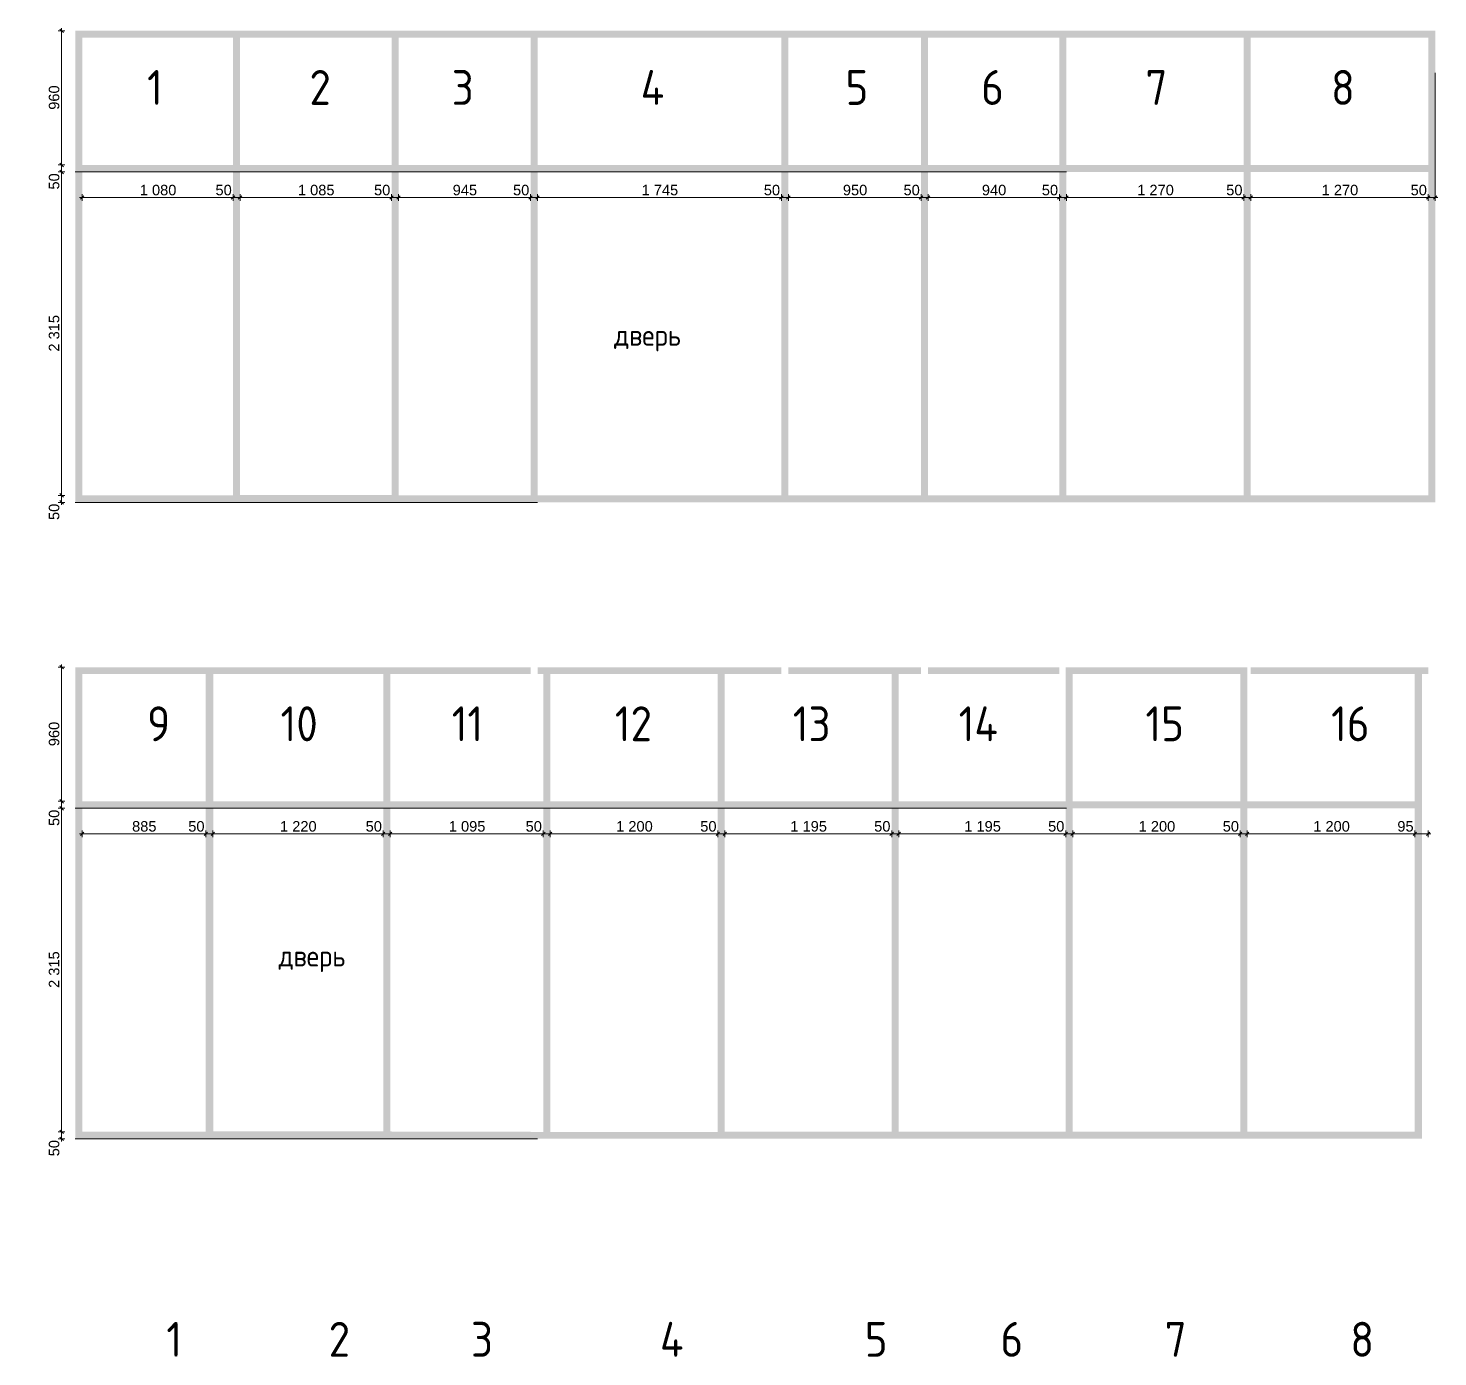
# Model space of a CAD drawing. Header units: millimetres. Extents: x 2336463 to 2579121, y 595385 to 778077.
# Drawn here: x 2472766 to 2482857, y 732494 to 742003 of the extents above; entities that cross this region are included whole.
import ezdxf

# ---------------------------------------------------------------- set-up
doc = ezdxf.new("R2010")
doc.units = ezdxf.units.MM
doc.header["$MEASUREMENT"] = 0
doc.layers.add('+обмер', color=7, linetype='Continuous')
doc.layers.add('+обмер_Ном._пера__1', color=7, linetype='Continuous', lineweight=13)
doc.layers.add('+обмер_Ном._пера__242', color=7, linetype='Continuous', lineweight=13, true_color=0x1b55b5)
doc.layers.add('+обмер_Ном._пера__55', color=7, linetype='Continuous', lineweight=30, true_color=0xff0909)
doc.styles.add('СГЕНЕРИР_СТИЛЬ_1', font='arial.ttf')
doc.styles.add('СГЕНЕРИР_СТИЛЬ_4', font='isocp.shx')
doc.dimstyles.new('СГЕНЕРИР_СТИЛЬ__1', dxfattribs={"dimtxt": 75, "dimasz": 23.75, "dimexe": 0.18, "dimexo": 300, "dimgap": 0, "dimtad": 1, "dimtih": 1, "dimtoh": 1, "dimdec": 0, "dimzin": 0, "dimdsep": 46, "dimtxsty": 'СГЕНЕРИР_СТИЛЬ_1', "dimblk": 'ARROWHEAD_6', "dimblk1": 'ARROWHEAD_6', "dimblk2": 'ARROWHEAD_6', "dimcen": 0.09, "dimclrd": 256, "dimclre": 256, "dimclrt": 256, "dimazin": 0, "dimtfac": 1, "dimtdec": 4, "dimtmove": 0, "dimatfit": 3, "dimfxl": 0, "dimtolj": 1, "dimtzin": 0, "dimarcsym": 0})
doc.dimstyles.new('СГЕНЕРИР_СТИЛЬ__2', dxfattribs={"dimtxt": 75, "dimasz": 23.75, "dimexe": 0.18, "dimexo": 300, "dimgap": 0, "dimtad": 1, "dimdec": 0, "dimzin": 0, "dimdsep": 46, "dimtxsty": 'СГЕНЕРИР_СТИЛЬ_1', "dimblk": 'ARROWHEAD_6', "dimblk1": 'ARROWHEAD_6', "dimblk2": 'ARROWHEAD_6', "dimcen": 0.09, "dimclrd": 256, "dimclre": 256, "dimclrt": 256, "dimazin": 0, "dimtfac": 1, "dimtdec": 4, "dimtmove": 0, "dimatfit": 3, "dimfxl": 0, "dimtolj": 1, "dimtzin": 0, "dimarcsym": 0})

# ---------------------------------------------------------------- blocks, each defined once
blk = doc.blocks.new('*D2239', base_point=(2086872, 585814))
at = {"layer": '+обмер_Ном._пера__242', "color": 152, "linetype": 'Continuous', "lineweight": 13, "true_color": 0x1b55b5}
for p, q in [((2473028, 738659), (2472982, 738659)), ((2472993, 738672), (2473018, 738647)), ((2472993, 738622), (2473018, 738597)), ((2473005, 738609), (2473005, 738659)), ((2473028, 738609), (2472982, 738609)), ((2473005, 738591), (2473005, 738609))]:
    blk.add_line(p, q, dxfattribs=at)
at = {"layer": '+обмер_Ном._пера__242', "color": 152, "lineweight": 13, "true_color": 0x1b55b5, "insert": (2472990, 738483), "char_height": 75, "attachment_point": 7, "rotation": 90, "style": 'СГЕНЕРИР_СТИЛЬ_1'}
blk.add_mtext('\\A1;{\\pql;\\fArial|b0|i0|c204|p38;50}', dxfattribs=at)
blk = doc.blocks.new('ARROWHEAD_6')
at = {"color": 0, "linetype": 'Continuous', "lineweight": 0}
for p, q in [((0, 0), (-1, 0)), ((-0.5, -0.5), (0.5, 0.5))]:
    blk.add_line(p, q, dxfattribs=at)
blk = doc.blocks.new('*D2240', base_point=(2086872, 585814))
at = {"layer": '+обмер_Ном._пера__242', "color": 152, "linetype": 'Continuous', "lineweight": 13, "true_color": 0x1b55b5}
for p, q in [((2473028, 740974), (2472982, 740974)), ((2472993, 740986), (2473018, 740961)), ((2473005, 738659), (2473005, 740974)), ((2473028, 738659), (2472982, 738659)), ((2472993, 738672), (2473018, 738647))]:
    blk.add_line(p, q, dxfattribs=at)
at = {"layer": '+обмер_Ном._пера__242', "color": 152, "lineweight": 13, "true_color": 0x1b55b5, "char_height": 75, "attachment_point": 7, "rotation": 90, "style": 'СГЕНЕРИР_СТИЛЬ_1'}
for s, insert in [('\\A1;{\\pql;\\fArial|b0|i0|c204|p38;50}', (2472990, 740848)), ('\\A1;{\\pql;\\fArial|b0|i0|c204|p38;2\xa0315}', (2472990, 739688))]:
    blk.add_mtext(s, dxfattribs=dict(at, insert=insert))
blk = doc.blocks.new('*D2241', base_point=(2086872, 585814))
at = {"layer": '+обмер_Ном._пера__242', "color": 152, "linetype": 'Continuous', "lineweight": 13, "true_color": 0x1b55b5}
for p, q in [((2472993, 741036), (2473018, 741011)), ((2473028, 741024), (2472982, 741024)), ((2473028, 740974), (2472982, 740974)), ((2472993, 740986), (2473018, 740961)), ((2473005, 740974), (2473005, 741024))]:
    blk.add_line(p, q, dxfattribs=at)
blk = doc.blocks.new('*D2242', base_point=(2086872, 585814))
at = {"layer": '+обмер_Ном._пера__242', "color": 152, "linetype": 'Continuous', "lineweight": 13, "true_color": 0x1b55b5}
for p, q in [((2473028, 741984), (2472982, 741984)), ((2473018, 741972), (2472993, 741997)), ((2473005, 741984), (2473005, 742003)), ((2473005, 741024), (2473005, 741984)), ((2472993, 741036), (2473018, 741011)), ((2473028, 741024), (2472982, 741024))]:
    blk.add_line(p, q, dxfattribs=at)
at = {"layer": '+обмер_Ном._пера__242', "color": 152, "lineweight": 13, "true_color": 0x1b55b5, "insert": (2472990, 741419), "char_height": 75, "attachment_point": 7, "rotation": 90, "style": 'СГЕНЕРИР_СТИЛЬ_1'}
blk.add_mtext('\\A1;{\\pql;\\fArial|b0|i0|c204|p38;960}', dxfattribs=at)
blk = doc.blocks.new('*D2243', base_point=(2086872, 585814))
at = {"layer": '+обмер_Ном._пера__242', "color": 152, "linetype": 'Continuous', "lineweight": 13, "true_color": 0x1b55b5}
for p, q in [((2473134, 740791), (2473153, 740791)), ((2473165, 740804), (2473140, 740779)), ((2473153, 740768), (2473153, 740815)), ((2473153, 740791), (2474233, 740791)), ((2474245, 740804), (2474220, 740779)), ((2474233, 740768), (2474233, 740815))]:
    blk.add_line(p, q, dxfattribs=at)
at = {"layer": '+обмер_Ном._пера__242', "color": 152, "lineweight": 13, "true_color": 0x1b55b5, "char_height": 75, "attachment_point": 7, "style": 'СГЕНЕРИР_СТИЛЬ_1'}
for s, insert in [('\\A1;{\\pql;\\fArial|b0|i0|c204|p38;1\xa0080}', (2473565, 740806)), ('\\A1;{\\pql;\\fArial|b0|i0|c204|p38;50}', (2474107, 740806))]:
    blk.add_mtext(s, dxfattribs=dict(at, insert=insert))
blk = doc.blocks.new('*D2244', base_point=(2086872, 585814))
at = {"layer": '+обмер_Ном._пера__242', "color": 152, "linetype": 'Continuous', "lineweight": 13, "true_color": 0x1b55b5}
for p, q in [((2474245, 740804), (2474220, 740779)), ((2474233, 740768), (2474233, 740815)), ((2474233, 740791), (2474283, 740791)), ((2474295, 740804), (2474270, 740779)), ((2474283, 740768), (2474283, 740815))]:
    blk.add_line(p, q, dxfattribs=at)
blk = doc.blocks.new('*D2245', base_point=(2086872, 585814))
at = {"layer": '+обмер_Ном._пера__242', "color": 152, "linetype": 'Continuous', "lineweight": 13, "true_color": 0x1b55b5}
for p, q in [((2474295, 740804), (2474270, 740779)), ((2474283, 740768), (2474283, 740815)), ((2474283, 740791), (2475368, 740791)), ((2475380, 740804), (2475355, 740779)), ((2475368, 740768), (2475368, 740815))]:
    blk.add_line(p, q, dxfattribs=at)
at = {"layer": '+обмер_Ном._пера__242', "color": 152, "lineweight": 13, "true_color": 0x1b55b5, "char_height": 75, "attachment_point": 7, "style": 'СГЕНЕРИР_СТИЛЬ_1'}
for s, insert in [('\\A1;{\\pql;\\fArial|b0|i0|c204|p38;1\xa0085}', (2474697, 740806)), ('\\A1;{\\pql;\\fArial|b0|i0|c204|p38;50}', (2475242, 740806))]:
    blk.add_mtext(s, dxfattribs=dict(at, insert=insert))
blk = doc.blocks.new('*D2246', base_point=(2086872, 585814))
at = {"layer": '+обмер_Ном._пера__242', "color": 152, "linetype": 'Continuous', "lineweight": 13, "true_color": 0x1b55b5}
for p, q in [((2475380, 740804), (2475355, 740779)), ((2475368, 740768), (2475368, 740815)), ((2475368, 740791), (2475418, 740791)), ((2475430, 740804), (2475405, 740779)), ((2475418, 740768), (2475418, 740815))]:
    blk.add_line(p, q, dxfattribs=at)
blk = doc.blocks.new('*D2247', base_point=(2086872, 585814))
at = {"layer": '+обмер_Ном._пера__242', "color": 152, "linetype": 'Continuous', "lineweight": 13, "true_color": 0x1b55b5}
for p, q in [((2475430, 740804), (2475405, 740779)), ((2475418, 740768), (2475418, 740815)), ((2475418, 740791), (2476363, 740791)), ((2476375, 740804), (2476350, 740779)), ((2476363, 740768), (2476363, 740815))]:
    blk.add_line(p, q, dxfattribs=at)
at = {"layer": '+обмер_Ном._пера__242', "color": 152, "lineweight": 13, "true_color": 0x1b55b5, "char_height": 75, "attachment_point": 7, "style": 'СГЕНЕРИР_СТИЛЬ_1'}
for s, insert in [('\\A1;{\\pql;\\fArial|b0|i0|c204|p38;945}', (2475805, 740806)), ('\\A1;{\\pql;\\fArial|b0|i0|c204|p38;50}', (2476237, 740806))]:
    blk.add_mtext(s, dxfattribs=dict(at, insert=insert))
blk = doc.blocks.new('*D2248', base_point=(2086872, 585814))
at = {"layer": '+обмер_Ном._пера__242', "color": 152, "linetype": 'Continuous', "lineweight": 13, "true_color": 0x1b55b5}
for p, q in [((2476375, 740804), (2476350, 740779)), ((2476363, 740768), (2476363, 740815)), ((2476363, 740791), (2476413, 740791)), ((2476425, 740804), (2476400, 740779)), ((2476413, 740768), (2476413, 740815))]:
    blk.add_line(p, q, dxfattribs=at)
blk = doc.blocks.new('*D2249', base_point=(2086872, 585814))
at = {"layer": '+обмер_Ном._пера__242', "color": 152, "linetype": 'Continuous', "lineweight": 13, "true_color": 0x1b55b5}
for p, q in [((2476425, 740804), (2476400, 740779)), ((2476413, 740768), (2476413, 740815)), ((2476413, 740791), (2478158, 740791)), ((2478170, 740804), (2478145, 740779)), ((2478158, 740768), (2478158, 740815))]:
    blk.add_line(p, q, dxfattribs=at)
at = {"layer": '+обмер_Ном._пера__242', "color": 152, "lineweight": 13, "true_color": 0x1b55b5, "char_height": 75, "attachment_point": 7, "style": 'СГЕНЕРИР_СТИЛЬ_1'}
for s, insert in [('\\A1;{\\pql;\\fArial|b0|i0|c204|p38;1\xa0745}', (2477157, 740806)), ('\\A1;{\\pql;\\fArial|b0|i0|c204|p38;50}', (2478032, 740806))]:
    blk.add_mtext(s, dxfattribs=dict(at, insert=insert))
blk = doc.blocks.new('*D2250', base_point=(2086872, 585814))
at = {"layer": '+обмер_Ном._пера__242', "color": 152, "linetype": 'Continuous', "lineweight": 13, "true_color": 0x1b55b5}
for p, q in [((2478170, 740804), (2478145, 740779)), ((2478158, 740768), (2478158, 740815)), ((2478158, 740791), (2478208, 740791)), ((2478220, 740804), (2478195, 740779)), ((2478208, 740768), (2478208, 740815))]:
    blk.add_line(p, q, dxfattribs=at)
blk = doc.blocks.new('*D2251', base_point=(2086872, 585814))
at = {"layer": '+обмер_Ном._пера__242', "color": 152, "linetype": 'Continuous', "lineweight": 13, "true_color": 0x1b55b5}
for p, q in [((2478220, 740804), (2478195, 740779)), ((2478208, 740768), (2478208, 740815)), ((2478208, 740791), (2479158, 740791)), ((2479170, 740804), (2479145, 740779)), ((2479158, 740768), (2479158, 740815))]:
    blk.add_line(p, q, dxfattribs=at)
at = {"layer": '+обмер_Ном._пера__242', "color": 152, "lineweight": 13, "true_color": 0x1b55b5, "char_height": 75, "attachment_point": 7, "style": 'СГЕНЕРИР_СТИЛЬ_1'}
for s, insert in [('\\A1;{\\pql;\\fArial|b0|i0|c204|p38;950}', (2478598, 740806)), ('\\A1;{\\pql;\\fArial|b0|i0|c204|p38;50}', (2479032, 740806))]:
    blk.add_mtext(s, dxfattribs=dict(at, insert=insert))
blk = doc.blocks.new('*D2252', base_point=(2086872, 585814))
at = {"layer": '+обмер_Ном._пера__242', "color": 152, "linetype": 'Continuous', "lineweight": 13, "true_color": 0x1b55b5}
for p, q in [((2479170, 740804), (2479145, 740779)), ((2479158, 740768), (2479158, 740815)), ((2479158, 740791), (2479208, 740791)), ((2479220, 740804), (2479195, 740779)), ((2479208, 740768), (2479208, 740815))]:
    blk.add_line(p, q, dxfattribs=at)
blk = doc.blocks.new('*D2253', base_point=(2086872, 585814))
at = {"layer": '+обмер_Ном._пера__242', "color": 152, "linetype": 'Continuous', "lineweight": 13, "true_color": 0x1b55b5}
for p, q in [((2479220, 740804), (2479195, 740779)), ((2479208, 740768), (2479208, 740815)), ((2479208, 740791), (2480148, 740791)), ((2480160, 740804), (2480135, 740779)), ((2480148, 740768), (2480148, 740815))]:
    blk.add_line(p, q, dxfattribs=at)
at = {"layer": '+обмер_Ном._пера__242', "color": 152, "lineweight": 13, "true_color": 0x1b55b5, "char_height": 75, "attachment_point": 7, "style": 'СГЕНЕРИР_СТИЛЬ_1'}
for s, insert in [('\\A1;{\\pql;\\fArial|b0|i0|c204|p38;940}', (2479593, 740806)), ('\\A1;{\\pql;\\fArial|b0|i0|c204|p38;50}', (2480022, 740806))]:
    blk.add_mtext(s, dxfattribs=dict(at, insert=insert))
blk = doc.blocks.new('*D2254', base_point=(2086872, 585814))
at = {"layer": '+обмер_Ном._пера__242', "color": 152, "linetype": 'Continuous', "lineweight": 13, "true_color": 0x1b55b5}
for p, q in [((2480160, 740804), (2480135, 740779)), ((2480148, 740768), (2480148, 740815)), ((2480148, 740791), (2480198, 740791)), ((2480210, 740804), (2480185, 740779)), ((2480198, 740768), (2480198, 740815))]:
    blk.add_line(p, q, dxfattribs=at)
blk = doc.blocks.new('*D2255', base_point=(2086872, 585814))
at = {"layer": '+обмер_Ном._пера__242', "color": 152, "linetype": 'Continuous', "lineweight": 13, "true_color": 0x1b55b5}
for p, q in [((2480210, 740804), (2480185, 740779)), ((2480198, 740768), (2480198, 740815)), ((2480198, 740791), (2481468, 740791)), ((2481480, 740804), (2481455, 740779)), ((2481468, 740768), (2481468, 740815))]:
    blk.add_line(p, q, dxfattribs=at)
at = {"layer": '+обмер_Ном._пера__242', "color": 152, "lineweight": 13, "true_color": 0x1b55b5, "char_height": 75, "attachment_point": 7, "style": 'СГЕНЕРИР_СТИЛЬ_1'}
for s, insert in [('\\A1;{\\pql;\\fArial|b0|i0|c204|p38;1\xa0270}', (2480705, 740806)), ('\\A1;{\\pql;\\fArial|b0|i0|c204|p38;50}', (2481342, 740806))]:
    blk.add_mtext(s, dxfattribs=dict(at, insert=insert))
blk = doc.blocks.new('*D2256', base_point=(2086872, 585814))
at = {"layer": '+обмер_Ном._пера__242', "color": 152, "linetype": 'Continuous', "lineweight": 13, "true_color": 0x1b55b5}
for p, q in [((2481480, 740804), (2481455, 740779)), ((2481468, 740768), (2481468, 740815)), ((2481468, 740791), (2481518, 740791)), ((2481530, 740804), (2481505, 740779)), ((2481518, 740768), (2481518, 740815))]:
    blk.add_line(p, q, dxfattribs=at)
blk = doc.blocks.new('*D2257', base_point=(2086872, 585814))
at = {"layer": '+обмер_Ном._пера__242', "color": 152, "linetype": 'Continuous', "lineweight": 13, "true_color": 0x1b55b5}
for p, q in [((2481530, 740804), (2481505, 740779)), ((2481518, 740768), (2481518, 740815)), ((2481518, 740791), (2482788, 740791)), ((2482800, 740804), (2482775, 740779)), ((2482788, 740768), (2482788, 740815))]:
    blk.add_line(p, q, dxfattribs=at)
at = {"layer": '+обмер_Ном._пера__242', "color": 152, "lineweight": 13, "true_color": 0x1b55b5, "char_height": 75, "attachment_point": 7, "style": 'СГЕНЕРИР_СТИЛЬ_1'}
for s, insert in [('\\A1;{\\pql;\\fArial|b0|i0|c204|p38;1\xa0270}', (2482025, 740806)), ('\\A1;{\\pql;\\fArial|b0|i0|c204|p38;50}', (2482662, 740806))]:
    blk.add_mtext(s, dxfattribs=dict(at, insert=insert))
blk = doc.blocks.new('*D2258', base_point=(2086872, 585814))
at = {"layer": '+обмер_Ном._пера__242', "color": 152, "linetype": 'Continuous', "lineweight": 13, "true_color": 0x1b55b5}
for p, q in [((2482838, 740768), (2482838, 741684)), ((2482800, 740804), (2482775, 740779)), ((2482788, 740768), (2482788, 740815)), ((2482788, 740791), (2482838, 740791)), ((2482825, 740779), (2482850, 740804)), ((2482838, 740791), (2482857, 740791))]:
    blk.add_line(p, q, dxfattribs=at)
blk = doc.blocks.new('*D2259', base_point=(2086872, 585814))
at = {"layer": '+обмер_Ном._пера__242', "color": 152, "linetype": 'Continuous', "lineweight": 13, "true_color": 0x1b55b5}
for p, q in [((2473028, 734105), (2472982, 734105)), ((2472993, 734117), (2473018, 734092)), ((2473005, 734055), (2473005, 734105)), ((2473028, 734055), (2472982, 734055)), ((2472993, 734067), (2473018, 734042)), ((2473005, 734036), (2473005, 734055))]:
    blk.add_line(p, q, dxfattribs=at)
at = {"layer": '+обмер_Ном._пера__242', "color": 152, "lineweight": 13, "true_color": 0x1b55b5, "insert": (2472990, 733929), "char_height": 75, "attachment_point": 7, "rotation": 90, "style": 'СГЕНЕРИР_СТИЛЬ_1'}
blk.add_mtext('\\A1;{\\pql;\\fArial|b0|i0|c204|p38;50}', dxfattribs=at)
blk = doc.blocks.new('*D2260', base_point=(2086872, 585814))
at = {"layer": '+обмер_Ном._пера__242', "color": 152, "linetype": 'Continuous', "lineweight": 13, "true_color": 0x1b55b5}
for p, q in [((2473028, 736420), (2472982, 736420)), ((2472993, 736432), (2473018, 736407)), ((2473005, 734105), (2473005, 736420)), ((2473028, 734105), (2472982, 734105)), ((2472993, 734117), (2473018, 734092))]:
    blk.add_line(p, q, dxfattribs=at)
at = {"layer": '+обмер_Ном._пера__242', "color": 152, "lineweight": 13, "true_color": 0x1b55b5, "char_height": 75, "attachment_point": 7, "rotation": 90, "style": 'СГЕНЕРИР_СТИЛЬ_1'}
for s, insert in [('\\A1;{\\pql;\\fArial|b0|i0|c204|p38;50}', (2472990, 736293)), ('\\A1;{\\pql;\\fArial|b0|i0|c204|p38;2\xa0315}', (2472990, 735134))]:
    blk.add_mtext(s, dxfattribs=dict(at, insert=insert))
blk = doc.blocks.new('*D2261', base_point=(2086872, 585814))
at = {"layer": '+обмер_Ном._пера__242', "color": 152, "linetype": 'Continuous', "lineweight": 13, "true_color": 0x1b55b5}
for p, q in [((2473028, 736470), (2472982, 736470)), ((2473028, 736420), (2472982, 736420)), ((2472993, 736482), (2473018, 736457)), ((2472993, 736432), (2473018, 736407)), ((2473005, 736420), (2473005, 736470))]:
    blk.add_line(p, q, dxfattribs=at)
blk = doc.blocks.new('*D2262', base_point=(2086872, 585814))
at = {"layer": '+обмер_Ном._пера__242', "color": 152, "linetype": 'Continuous', "lineweight": 13, "true_color": 0x1b55b5}
for p, q in [((2473028, 737430), (2472982, 737430)), ((2473018, 737417), (2472993, 737442)), ((2473005, 737430), (2473005, 737448)), ((2473005, 736470), (2473005, 737430)), ((2473028, 736470), (2472982, 736470)), ((2472993, 736482), (2473018, 736457))]:
    blk.add_line(p, q, dxfattribs=at)
at = {"layer": '+обмер_Ном._пера__242', "color": 152, "lineweight": 13, "true_color": 0x1b55b5, "insert": (2472990, 736864), "char_height": 75, "attachment_point": 7, "rotation": 90, "style": 'СГЕНЕРИР_СТИЛЬ_1'}
blk.add_mtext('\\A1;{\\pql;\\fArial|b0|i0|c204|p38;960}', dxfattribs=at)
blk = doc.blocks.new('*D2263', base_point=(2086872, 585814))
at = {"layer": '+обмер_Ном._пера__242', "color": 152, "linetype": 'Continuous', "lineweight": 13, "true_color": 0x1b55b5}
for p, q in [((2473134, 736237), (2473153, 736237)), ((2473165, 736249), (2473140, 736224)), ((2473153, 736213), (2473153, 736260)), ((2473153, 736237), (2474038, 736237)), ((2474050, 736249), (2474025, 736224)), ((2474038, 736213), (2474038, 736260))]:
    blk.add_line(p, q, dxfattribs=at)
at = {"layer": '+обмер_Ном._пера__242', "color": 152, "lineweight": 13, "true_color": 0x1b55b5, "char_height": 75, "attachment_point": 7, "style": 'СГЕНЕРИР_СТИЛЬ_1'}
for s, insert in [('\\A1;{\\pql;\\fArial|b0|i0|c204|p38;885}', (2473510, 736252)), ('\\A1;{\\pql;\\fArial|b0|i0|c204|p38;50}', (2473912, 736252))]:
    blk.add_mtext(s, dxfattribs=dict(at, insert=insert))
blk = doc.blocks.new('*D2264', base_point=(2086872, 585814))
at = {"layer": '+обмер_Ном._пера__242', "color": 152, "linetype": 'Continuous', "lineweight": 13, "true_color": 0x1b55b5}
for p, q in [((2474050, 736249), (2474025, 736224)), ((2474038, 736213), (2474038, 736260)), ((2474038, 736237), (2474088, 736237)), ((2474100, 736249), (2474075, 736224)), ((2474088, 736213), (2474088, 736260))]:
    blk.add_line(p, q, dxfattribs=at)
blk = doc.blocks.new('*D2265', base_point=(2086872, 585814))
at = {"layer": '+обмер_Ном._пера__242', "color": 152, "linetype": 'Continuous', "lineweight": 13, "true_color": 0x1b55b5}
for p, q in [((2474100, 736249), (2474075, 736224)), ((2474088, 736213), (2474088, 736260)), ((2474088, 736237), (2475308, 736237)), ((2475320, 736249), (2475295, 736224)), ((2475308, 736213), (2475308, 736260))]:
    blk.add_line(p, q, dxfattribs=at)
at = {"layer": '+обмер_Ном._пера__242', "color": 152, "lineweight": 13, "true_color": 0x1b55b5, "char_height": 75, "attachment_point": 7, "style": 'СГЕНЕРИР_СТИЛЬ_1'}
for s, insert in [('\\A1;{\\pql;\\fArial|b0|i0|c204|p38;1\xa0220}', (2474569, 736252)), ('\\A1;{\\pql;\\fArial|b0|i0|c204|p38;50}', (2475182, 736252))]:
    blk.add_mtext(s, dxfattribs=dict(at, insert=insert))
blk = doc.blocks.new('*D2266', base_point=(2086872, 585814))
at = {"layer": '+обмер_Ном._пера__242', "color": 152, "linetype": 'Continuous', "lineweight": 13, "true_color": 0x1b55b5}
for p, q in [((2475320, 736249), (2475295, 736224)), ((2475308, 736213), (2475308, 736260)), ((2475308, 736237), (2475358, 736237)), ((2475370, 736249), (2475345, 736224)), ((2475358, 736213), (2475358, 736260))]:
    blk.add_line(p, q, dxfattribs=at)
blk = doc.blocks.new('*D2267', base_point=(2086872, 585814))
at = {"layer": '+обмер_Ном._пера__242', "color": 152, "linetype": 'Continuous', "lineweight": 13, "true_color": 0x1b55b5}
for p, q in [((2475370, 736249), (2475345, 736224)), ((2475358, 736213), (2475358, 736260)), ((2475358, 736237), (2476453, 736237)), ((2476466, 736249), (2476441, 736224)), ((2476453, 736213), (2476453, 736260))]:
    blk.add_line(p, q, dxfattribs=at)
at = {"layer": '+обмер_Ном._пера__242', "color": 152, "lineweight": 13, "true_color": 0x1b55b5, "char_height": 75, "attachment_point": 7, "style": 'СГЕНЕРИР_СТИЛЬ_1'}
for s, insert in [('\\A1;{\\pql;\\fArial|b0|i0|c204|p38;1\xa0095}', (2475777, 736252)), ('\\A1;{\\pql;\\fArial|b0|i0|c204|p38;50}', (2476327, 736252))]:
    blk.add_mtext(s, dxfattribs=dict(at, insert=insert))
blk = doc.blocks.new('*D2268', base_point=(2086872, 585814))
at = {"layer": '+обмер_Ном._пера__242', "color": 152, "linetype": 'Continuous', "lineweight": 13, "true_color": 0x1b55b5}
for p, q in [((2476466, 736249), (2476441, 736224)), ((2476453, 736213), (2476453, 736260)), ((2476453, 736237), (2476503, 736237)), ((2476515, 736249), (2476490, 736224)), ((2476503, 736213), (2476503, 736260))]:
    blk.add_line(p, q, dxfattribs=at)
blk = doc.blocks.new('*D2269', base_point=(2086872, 585814))
at = {"layer": '+обмер_Ном._пера__242', "color": 152, "linetype": 'Continuous', "lineweight": 13, "true_color": 0x1b55b5}
for p, q in [((2476515, 736249), (2476490, 736224)), ((2476503, 736213), (2476503, 736260)), ((2476503, 736237), (2477703, 736237)), ((2477715, 736249), (2477690, 736224)), ((2477703, 736213), (2477703, 736260))]:
    blk.add_line(p, q, dxfattribs=at)
at = {"layer": '+обмер_Ном._пера__242', "color": 152, "lineweight": 13, "true_color": 0x1b55b5, "char_height": 75, "attachment_point": 7, "style": 'СГЕНЕРИР_СТИЛЬ_1'}
for s, insert in [('\\A1;{\\pql;\\fArial|b0|i0|c204|p38;1\xa0200}', (2476975, 736252)), ('\\A1;{\\pql;\\fArial|b0|i0|c204|p38;50}', (2477577, 736252))]:
    blk.add_mtext(s, dxfattribs=dict(at, insert=insert))
blk = doc.blocks.new('*D2270', base_point=(2086872, 585814))
at = {"layer": '+обмер_Ном._пера__242', "color": 152, "linetype": 'Continuous', "lineweight": 13, "true_color": 0x1b55b5}
for p, q in [((2477715, 736249), (2477690, 736224)), ((2477703, 736213), (2477703, 736260)), ((2477703, 736237), (2477753, 736237)), ((2477765, 736249), (2477740, 736224)), ((2477753, 736213), (2477753, 736260))]:
    blk.add_line(p, q, dxfattribs=at)
blk = doc.blocks.new('*D2271', base_point=(2086872, 585814))
at = {"layer": '+обмер_Ном._пера__242', "color": 152, "linetype": 'Continuous', "lineweight": 13, "true_color": 0x1b55b5}
for p, q in [((2477765, 736249), (2477740, 736224)), ((2477753, 736213), (2477753, 736260)), ((2477753, 736237), (2478948, 736237)), ((2478960, 736249), (2478935, 736224)), ((2478948, 736213), (2478948, 736260))]:
    blk.add_line(p, q, dxfattribs=at)
at = {"layer": '+обмер_Ном._пера__242', "color": 152, "lineweight": 13, "true_color": 0x1b55b5, "char_height": 75, "attachment_point": 7, "style": 'СГЕНЕРИР_СТИЛЬ_1'}
for s, insert in [('\\A1;{\\pql;\\fArial|b0|i0|c204|p38;1\xa0195}', (2478222, 736252)), ('\\A1;{\\pql;\\fArial|b0|i0|c204|p38;50}', (2478822, 736252))]:
    blk.add_mtext(s, dxfattribs=dict(at, insert=insert))
blk = doc.blocks.new('*D2272', base_point=(2086872, 585814))
at = {"layer": '+обмер_Ном._пера__242', "color": 152, "linetype": 'Continuous', "lineweight": 13, "true_color": 0x1b55b5}
for p, q in [((2478960, 736249), (2478935, 736224)), ((2478948, 736213), (2478948, 736260)), ((2478948, 736237), (2478998, 736237)), ((2479010, 736249), (2478985, 736224)), ((2478998, 736213), (2478998, 736260))]:
    blk.add_line(p, q, dxfattribs=at)
blk = doc.blocks.new('*D2273', base_point=(2086872, 585814))
at = {"layer": '+обмер_Ном._пера__242', "color": 152, "linetype": 'Continuous', "lineweight": 13, "true_color": 0x1b55b5}
for p, q in [((2479010, 736249), (2478985, 736224)), ((2478998, 736213), (2478998, 736260)), ((2478998, 736237), (2480193, 736237)), ((2480205, 736249), (2480180, 736224)), ((2480193, 736213), (2480193, 736260))]:
    blk.add_line(p, q, dxfattribs=at)
at = {"layer": '+обмер_Ном._пера__242', "color": 152, "lineweight": 13, "true_color": 0x1b55b5, "char_height": 75, "attachment_point": 7, "style": 'СГЕНЕРИР_СТИЛЬ_1'}
for s, insert in [('\\A1;{\\pql;\\fArial|b0|i0|c204|p38;1\xa0195}', (2479467, 736252)), ('\\A1;{\\pql;\\fArial|b0|i0|c204|p38;50}', (2480067, 736252))]:
    blk.add_mtext(s, dxfattribs=dict(at, insert=insert))
blk = doc.blocks.new('*D2274', base_point=(2086872, 585814))
at = {"layer": '+обмер_Ном._пера__242', "color": 152, "linetype": 'Continuous', "lineweight": 13, "true_color": 0x1b55b5}
for p, q in [((2480205, 736249), (2480180, 736224)), ((2480193, 736213), (2480193, 736260)), ((2480193, 736237), (2480243, 736237)), ((2480255, 736249), (2480230, 736224)), ((2480243, 736213), (2480243, 736260))]:
    blk.add_line(p, q, dxfattribs=at)
blk = doc.blocks.new('*D2275', base_point=(2086872, 585814))
at = {"layer": '+обмер_Ном._пера__242', "color": 152, "linetype": 'Continuous', "lineweight": 13, "true_color": 0x1b55b5}
for p, q in [((2480255, 736249), (2480230, 736224)), ((2480243, 736213), (2480243, 736260)), ((2480243, 736237), (2481443, 736237)), ((2481455, 736249), (2481430, 736224)), ((2481443, 736213), (2481443, 736260))]:
    blk.add_line(p, q, dxfattribs=at)
at = {"layer": '+обмер_Ном._пера__242', "color": 152, "lineweight": 13, "true_color": 0x1b55b5, "char_height": 75, "attachment_point": 7, "style": 'СГЕНЕРИР_СТИЛЬ_1'}
for s, insert in [('\\A1;{\\pql;\\fArial|b0|i0|c204|p38;1\xa0200}', (2480715, 736252)), ('\\A1;{\\pql;\\fArial|b0|i0|c204|p38;50}', (2481317, 736252))]:
    blk.add_mtext(s, dxfattribs=dict(at, insert=insert))
blk = doc.blocks.new('*D2276', base_point=(2086872, 585814))
at = {"layer": '+обмер_Ном._пера__242', "color": 152, "linetype": 'Continuous', "lineweight": 13, "true_color": 0x1b55b5}
for p, q in [((2481455, 736249), (2481430, 736224)), ((2481443, 736213), (2481443, 736260)), ((2481443, 736237), (2481493, 736237)), ((2481505, 736249), (2481480, 736224)), ((2481493, 736213), (2481493, 736260))]:
    blk.add_line(p, q, dxfattribs=at)
blk = doc.blocks.new('*D2277', base_point=(2086872, 585814))
at = {"layer": '+обмер_Ном._пера__242', "color": 152, "linetype": 'Continuous', "lineweight": 13, "true_color": 0x1b55b5}
for p, q in [((2481505, 736249), (2481480, 736224)), ((2481493, 736213), (2481493, 736260)), ((2481493, 736237), (2482693, 736237)), ((2482705, 736249), (2482680, 736224)), ((2482693, 736213), (2482693, 736260))]:
    blk.add_line(p, q, dxfattribs=at)
at = {"layer": '+обмер_Ном._пера__242', "color": 152, "lineweight": 13, "true_color": 0x1b55b5, "char_height": 75, "attachment_point": 7, "style": 'СГЕНЕРИР_СТИЛЬ_1'}
for s, insert in [('\\A1;{\\pql;\\fArial|b0|i0|c204|p38;1\xa0200}', (2481965, 736252)), ('\\A1;{\\pql;\\fArial|b0|i0|c204|p38;95}', (2482567, 736252))]:
    blk.add_mtext(s, dxfattribs=dict(at, insert=insert))
blk = doc.blocks.new('*D2278', base_point=(2086872, 585814))
at = {"layer": '+обмер_Ном._пера__242', "color": 152, "linetype": 'Continuous', "lineweight": 13, "true_color": 0x1b55b5}
for p, q in [((2482705, 736249), (2482680, 736224)), ((2482693, 736213), (2482693, 736260)), ((2482693, 736237), (2482788, 736237)), ((2482775, 736224), (2482800, 736249)), ((2482788, 736213), (2482788, 736260)), ((2482788, 736237), (2482807, 736237))]:
    blk.add_line(p, q, dxfattribs=at)

msp = doc.modelspace()

# ---------------------------------------------------------------- hatches: boundary and pattern name
at = {"layer": '+обмер_Ном._пера__1', "linetype": 'Continuous', "lineweight": 13}
h = msp.add_hatch(color=7, dxfattribs=at)
h.paths.add_polyline_path([(2473102.9, 738659.3), (2473102.9, 738609.3), (2474234.2, 738609.3), (2474234.2, 738611.5), (2474282.9, 738611.5), (2474282.9, 741934.1), (2475367.9, 741934.1), (2475367.9, 738609.3), (2475417.9, 738609.3), (2475417.9, 741934.1), (2476362.9, 741934.1), (2476362.9, 741984.1), (2475417.9, 741984.1), (2475367.9, 741984.1), (2474282.9, 741984.1), (2474232.9, 741984.1), (2473152.9, 741984.1), (2473102.9, 741984.1)])
h.paths.add_polyline_path([(2474232.9, 741024), (2473152.9, 741024), (2473152.9, 741934.1), (2474232.9, 741934.1)], flags=0)
h.paths.add_polyline_path([(2473152.9, 740974), (2474232.9, 740974), (2474232.9, 738659.3), (2473152.9, 738659.3)], flags=0)
for points in [[(2476362.9, 741984.1), (2476412.9, 741984.1), (2476412.9, 738609.3), (2476362.9, 738609.3)], [(2476401.8, 738609.7), (2476401.8, 738658.4), (2478157.9, 738658.4), (2478157.9, 741984.1), (2478207.9, 741984.1), (2478207.9, 738659.7), (2482837.9, 738659.7), (2482837.9, 738609.7), (2478207.9, 738609.7), (2478157.9, 738609.7)], [(2476412.9, 741984.1), (2478157.9, 741984.1), (2478157.9, 741934.1), (2476412.9, 741934.1)], [(2478207.9, 741984.1), (2479157.9, 741984.1), (2479157.9, 741934.1), (2478207.9, 741934.1)], [(2479157.9, 741984.1), (2479207.9, 741984.1), (2479207.9, 738649), (2479157.9, 738649)], [(2479207.9, 741984.1), (2480147.9, 741984.1), (2480147.9, 741934.1), (2479207.9, 741934.1)], [(2480147.9, 741984.1), (2480197.9, 741984.1), (2480197.9, 738626.7), (2480147.9, 738626.7)], [(2480197.9, 741984.1), (2481467.9, 741984.1), (2481467.9, 741934.1), (2480197.9, 741934.1)], [(2481467.9, 741984.1), (2481517.9, 741984.1), (2481517.9, 738609.3), (2481467.9, 738609.3)], [(2481517.9, 741984.1), (2482787.9, 741984.1), (2482787.9, 741934.1), (2481517.9, 741934.1)], [(2482787.9, 741984.1), (2482837.9, 741984.1), (2482837.9, 738641.2), (2482787.9, 738641.2)], [(2474282.9, 740974), (2475367.9, 740974), (2475367.9, 741024), (2474282.9, 741024)], [(2475417.9, 740974), (2476362.9, 740974), (2476362.9, 741024), (2475417.9, 741024)], [(2476412.9, 740974), (2482791, 740974), (2482791, 741024), (2476412.9, 741024)], [(2474282.9, 738611.5), (2475367.9, 738611.5), (2475367.9, 738661.5), (2474282.9, 738661.5)], [(2475417.9, 738609.3), (2476362.9, 738609.3), (2476362.9, 738659.3), (2475417.9, 738659.3)], [(2475946.8, 734055.3), (2475946.8, 734104), (2477702.9, 734104), (2477702.9, 737429.7), (2477752.9, 737429.7), (2477752.9, 734105.3), (2482742.9, 734105.3), (2482742.9, 734055.3), (2477752.9, 734055.3), (2477702.9, 734055.3)], [(2476412.9, 737429.7), (2478157.9, 737429.7), (2478157.9, 737379.7), (2476412.9, 737379.7)], [(2476452.9, 737429.7), (2476502.9, 737429.7), (2476502.9, 734054.9), (2476452.9, 734054.9)], [(2478207.9, 737429.7), (2479157.9, 737429.7), (2479157.9, 737379.7), (2478207.9, 737379.7)], [(2478947.9, 737429.7), (2478997.9, 737429.7), (2478997.9, 734094.6), (2478947.9, 734094.6)], [(2479207.9, 737429.7), (2480147.9, 737429.7), (2480147.9, 737379.7), (2479207.9, 737379.7)], [(2480192.9, 737429.7), (2480242.9, 737429.7), (2480242.9, 734072.3), (2480192.9, 734072.3)], [(2480197.9, 737429.7), (2481467.9, 737429.7), (2481467.9, 737379.7), (2480197.9, 737379.7)], [(2481442.9, 737429.7), (2481492.9, 737429.7), (2481492.9, 734054.9), (2481442.9, 734054.9)], [(2481517.9, 737429.7), (2482787.9, 737429.7), (2482787.9, 737379.7), (2481517.9, 737379.7)], [(2482689.9, 737429.7), (2482742.9, 737429.7), (2482742.9, 734086.8), (2482689.9, 734086.8)], [(2474087.5, 736419.6), (2475367.9, 736419.6), (2475367.9, 736469.6), (2474087.5, 736469.6)], [(2475357.9, 736419.6), (2476453.1, 736419.6), (2476453.1, 736469.6), (2475357.9, 736469.6)], [(2476502.9, 736419.6), (2482696, 736419.6), (2482696, 736469.6), (2476502.9, 736469.6)], [(2474090.7, 734057.1), (2475367.9, 734057.1), (2475367.9, 734107.1), (2474090.7, 734107.1)], [(2475367.9, 734054.9), (2476362.9, 734054.9), (2476362.9, 734104.9), (2475367.9, 734104.9)]]:
    msp.add_hatch(color=7, dxfattribs=at).paths.add_polyline_path(points)
h = msp.add_hatch(color=7, dxfattribs=at)
h.paths.add_polyline_path([(2473102.9, 734104.9), (2473102.9, 734054.9), (2474234.2, 734054.9), (2474234.2, 734057.1), (2474090.7, 734057.1), (2474090.7, 737379.7), (2475307.9, 737379.7), (2475307.9, 734054.9), (2475357.9, 734054.9), (2475357.9, 737379.7), (2476362.9, 737379.7), (2476362.9, 737429.7), (2475417.9, 737429.7), (2475367.9, 737429.7), (2474282.9, 737429.7), (2474232.9, 737429.7), (2473152.9, 737429.7), (2473102.9, 737429.7)])
h.paths.add_polyline_path([(2474037.9, 736469.6), (2473152.9, 736469.6), (2473152.9, 737379.7), (2474037.9, 737379.7)], flags=0)
h.paths.add_polyline_path([(2473152.9, 736419.6), (2474037.9, 736419.6), (2474037.9, 734104.9), (2473152.9, 734104.9)], flags=0)

# ---------------------------------------------------------------- linework, layer by layer
at = {"layer": '+обмер_Ном._пера__1', "color": 7, "linetype": 'Continuous', "lineweight": 13}
for p, q in [((2473102.9, 740974), (2480197.9, 740974)), ((2476412.9, 738609.3), (2473102.9, 738609.3)), ((2473102.9, 736419.6), (2480197.9, 736419.6)), ((2476412.9, 734054.9), (2473102.9, 734054.9))]:
    msp.add_line(p, q, dxfattribs=at)

# ---------------------------------------------------------------- texts
at = {"layer": '+обмер_Ном._пера__55', "color": 1, "linetype": 'Continuous', "lineweight": 30, "true_color": 0xff0909, "attachment_point": 1, "style": 'СГЕНЕРИР_СТИЛЬ_4'}
for s, insert, char_height in [('\\A1;{\\pql;\\Fisocp.shx;1}', (2473617.6, 741703.7), 250), ('\\A1;{\\pql;\\Fisocp.shx;2}', (2474779.4, 741703.7), 250), ('\\A1;{\\pql;\\Fisocp.shx;3}', (2475798.1, 741703.7), 250), ('\\A1;{\\pql;\\Fisocp.shx;4}', (2477151, 741703.7), 250), ('\\A1;{\\pql;\\Fisocp.shx;5}', (2478616.9, 741703.7), 250), ('\\A1;{\\pql;\\Fisocp.shx;6}', (2479588.1, 741703.7), 250), ('\\A1;{\\pql;\\Fisocp.shx;7}', (2480763.9, 741703.7), 250), ('\\A1;{\\pql;\\Fisocp.shx;8}', (2482092.9, 741703.7), 250), ('\\A1;{\\pql;\\Fisocp.shx;дверь}', (2476960.8, 739880.4), 150), ('\\A1;{\\pql;\\Fisocp.shx;9}', (2473617.6, 737149.3), 250), ('\\A1;{\\pql;\\Fisocp.shx;10}', (2474573.1, 737149.3), 250), ('\\A1;{\\pql;\\Fisocp.shx;11}', (2475798.1, 737149.3), 250), ('\\A1;{\\pql;\\Fisocp.shx;12}', (2476965.7, 737149.3), 250), ('\\A1;{\\pql;\\Fisocp.shx;13}', (2478239.6, 737149.3), 250), ('\\A1;{\\pql;\\Fisocp.shx;14}', (2479426.9, 737149.3), 250), ('\\A1;{\\pql;\\Fisocp.shx;15}', (2480763.9, 737149.3), 250), ('\\A1;{\\pql;\\Fisocp.shx;16}', (2482092.9, 737149.3), 250), ('\\A1;{\\pql;\\Fisocp.shx;дверь}', (2474558.9, 735437.7), 150), ('\\A1;{\\pql;\\Fisocp.shx;1}', (2473755.4, 732744), 250), ('\\A1;{\\pql;\\Fisocp.shx;2}', (2474917.2, 732744), 250), ('\\A1;{\\pql;\\Fisocp.shx;3}', (2475935.9, 732744), 250), ('\\A1;{\\pql;\\Fisocp.shx;4}', (2477288.8, 732744), 250), ('\\A1;{\\pql;\\Fisocp.shx;5}', (2478754.7, 732744), 250), ('\\A1;{\\pql;\\Fisocp.shx;6}', (2479725.9, 732744), 250), ('\\A1;{\\pql;\\Fisocp.shx;7}', (2480901.7, 732744), 250), ('\\A1;{\\pql;\\Fisocp.shx;8}', (2482230.7, 732744), 250)]:
    msp.add_mtext(s, dxfattribs=dict(at, insert=insert, char_height=char_height))

# ---------------------------------------------------------------- dimensions: what is measured, and where the dimension line sits
at = {"layer": '+обмер', "color": 152, "linetype": 'Continuous', "lineweight": 13, "true_color": 0x1b55b5}
for base, p1, p2, picture, middle in [((2473005, 741984.1), (2473152.9, 741024), (2473102.9, 741984.1), '*D2242', (2472952.5, 741504.4)), ((2473005, 741024), (2473102.9, 740974), (2473152.9, 741024), '*D2241', (2472952.5, 740904.8)), ((2473005, 740974), (2473102.9, 738659.3), (2473102.9, 740974), '*D2240', (2472952.5, 739817.2)), ((2473005, 738659.3), (2473102.9, 738609.3), (2473102.9, 738659.3), '*D2239', (2472952.5, 738540.1)), ((2473005, 737429.7), (2473152.9, 736469.6), (2473102.9, 737429.7), '*D2262', (2472952.5, 736950.1)), ((2473005, 736419.6), (2473102.9, 734104.9), (2473102.9, 736419.6), '*D2260', (2472952.5, 735262.8)), ((2473005, 736469.6), (2473102.9, 736419.6), (2473152.9, 736469.6), '*D2261', (2472952.5, 736350.4)), ((2473005, 734104.9), (2473102.9, 734054.9), (2473102.9, 734104.9), '*D2259', (2472952.5, 733985.8))]:
    dim = msp.add_linear_dim(base=base, p1=p1, p2=p2, angle=90, dimstyle='СГЕНЕРИР_СТИЛЬ__2', dxfattribs=at)
    dim.commit()
    dim.dimension.update_dxf_attribs({"geometry": picture, "text_midpoint": middle, "dimtype": 160, "text_rotation": 90})
for base, p1, p2, picture, middle in [((2482837.9, 740791.1), (2482787.9, 740974), (2482837.9, 741984.1), '*D2258', (2482718.8, 740843.6)), ((2474232.9, 740791.1), (2473152.9, 741024), (2474232.9, 741024), '*D2243', (2473693.5, 740843.6)), ((2474282.9, 740791.1), (2474232.9, 741024), (2474282.9, 740974), '*D2244', (2474163.8, 740843.6)), ((2475367.9, 740791.1), (2474282.9, 740974), (2475367.9, 740974), '*D2245', (2474826, 740843.6)), ((2475417.9, 740791.1), (2475367.9, 740974), (2475417.9, 740974), '*D2246', (2475298.8, 740843.6)), ((2476362.9, 740791.1), (2475417.9, 740974), (2476362.9, 740974), '*D2247', (2475890.8, 740843.6)), ((2476412.9, 740791.1), (2476362.9, 740974), (2476412.9, 740974), '*D2248', (2476293.8, 740843.6)), ((2478157.9, 740791.1), (2476412.9, 740974), (2478157.9, 740974), '*D2249', (2477286, 740843.6)), ((2478207.9, 740791.1), (2478157.9, 740974), (2478207.9, 740974), '*D2250', (2478088.8, 740843.6)), ((2479157.9, 740791.1), (2478207.9, 740974), (2479157.9, 741024), '*D2251', (2478683.3, 740843.6)), ((2479207.9, 740791.1), (2479157.9, 741024), (2479207.9, 741024), '*D2252', (2479088.8, 740843.6)), ((2480147.9, 740791.1), (2479207.9, 741024), (2480147.9, 741024), '*D2253', (2479678.3, 740843.6)), ((2480197.9, 740791.1), (2480147.9, 741024), (2480197.9, 740974), '*D2254', (2480078.8, 740843.6)), ((2481467.9, 740791.1), (2480197.9, 740974), (2481467.9, 740974), '*D2255', (2480833.5, 740843.6)), ((2481517.9, 740791.1), (2481467.9, 740974), (2481517.9, 740974), '*D2256', (2481398.8, 740843.6)), ((2482787.9, 740791.1), (2481517.9, 740974), (2482787.9, 740974), '*D2257', (2482153.5, 740843.6)), ((2474037.9, 736236.7), (2473152.9, 736469.6), (2474037.9, 736469.6), '*D2263', (2473595.8, 736289.2)), ((2474087.5, 736236.7), (2474037.9, 736469.6), (2474087.5, 736419.6), '*D2264', (2473968.8, 736289.2)), ((2475307.9, 736236.7), (2474087.5, 736419.6), (2475307.9, 736419.6), '*D2265', (2474698.3, 736289.2)), ((2475357.9, 736236.7), (2475307.9, 736419.6), (2475357.9, 736419.6), '*D2266', (2475238.8, 736289.2)), ((2476453.1, 736236.7), (2475357.9, 736419.6), (2476453.1, 736419.6), '*D2267', (2475906.1, 736289.2)), ((2476502.9, 736236.7), (2476453.1, 736419.6), (2476502.9, 736419.6), '*D2268', (2476384, 736289.2)), ((2477702.9, 736236.7), (2476502.9, 736419.6), (2477702.9, 736419.6), '*D2269', (2477103.5, 736289.2)), ((2477752.9, 736236.7), (2477702.9, 736419.6), (2477752.9, 736419.6), '*D2270', (2477633.8, 736289.2)), ((2478947.9, 736236.7), (2477752.9, 736419.6), (2478947.9, 736419.6), '*D2271', (2478351, 736289.2)), ((2478997.9, 736236.7), (2478947.9, 736419.6), (2478997.9, 736419.6), '*D2272', (2478878.8, 736289.2)), ((2480192.9, 736236.7), (2478997.9, 736419.6), (2480192.9, 736236.7), '*D2273', (2479596, 736289.2)), ((2480242.9, 736236.7), (2480192.9, 736236.7), (2480242.9, 736419.6), '*D2274', (2480123.8, 736289.2)), ((2481442.9, 736236.7), (2480242.9, 736419.6), (2481442.9, 736419.6), '*D2275', (2480843.5, 736289.2)), ((2481492.9, 736236.7), (2481442.9, 736419.6), (2481492.9, 736419.6), '*D2276', (2481373.8, 736289.2)), ((2482692.9, 736236.7), (2481492.9, 736419.6), (2482692.9, 736236.7), '*D2277', (2482093.5, 736289.2)), ((2482787.9, 736236.7), (2482692.9, 736236.7), (2482787.9, 736419.6), '*D2278', (2482623.8, 736289.2))]:
    dim = msp.add_linear_dim(base=base, p1=p1, p2=p2, dimstyle='СГЕНЕРИР_СТИЛЬ__1', dxfattribs=at)
    dim.commit()
    dim.dimension.update_dxf_attribs({"geometry": picture, "text_midpoint": middle, "dimtype": 160})

doc.saveas('drawing.dxf')
